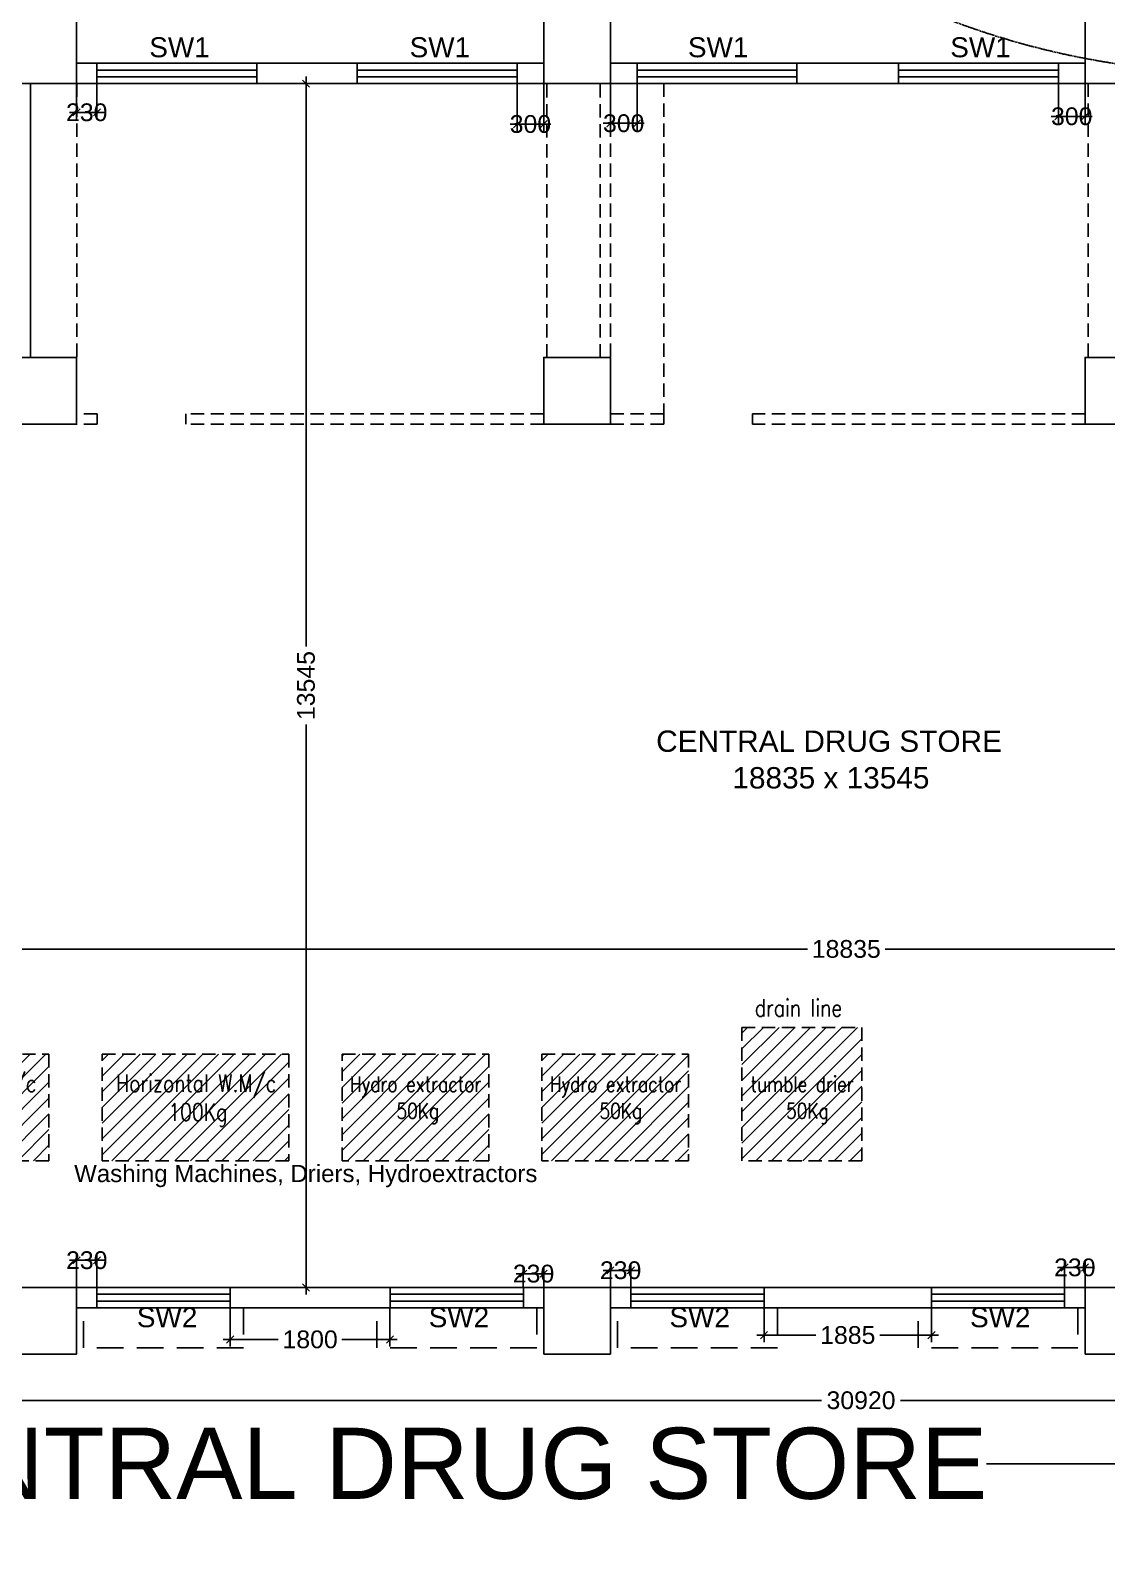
# Model space of a CAD drawing. Extents: x 6345096 to 6738923, y -6490958 to -6305885.
# Drawn here: x 6548149 to 6560262, y -6375273 to -6358103 of the extents above; entities that cross this region are included whole.
import ezdxf
from ezdxf.enums import TextEntityAlignment as Align

# ---------------------------------------------------------------- set-up
doc = ezdxf.new("R2010")
doc.units = 0
doc.header["$LTSCALE"] = 600
doc.header["$MEASUREMENT"] = 0
doc.header["$PDMODE"] = 35
doc.linetypes.add('DASHED', pattern=[0.75, 0.5, -0.25])
doc.linetypes.add('HIDDEN', pattern=[0.375, 0.25, -0.125])
doc.layers.get('0').update_dxf_attribs({"linetype": 'CONTINUOUS'})
doc.layers.get('Defpoints').update_dxf_attribs({"linetype": 'CONTINUOUS'})
for name, color, linetype in [('chajja', 7, 'CONTINUOUS'), ('DIM WARKING', 8, 'CONTINUOUS'), ('DIM-TEXT', 8, 'CONTINUOUS'), ('FURN', 32, 'CONTINUOUS'), ('HS', 251, 'CONTINUOUS'), ('joinery', 7, 'CONTINUOUS'), ('LA-column', 3, 'CONTINUOUS'), ('Room Dim', 1, 'CONTINUOUS'), ('T-text', 6, 'CONTINUOUS'), ('TEXT', 6, 'CONTINUOUS'), ('TXT', 6, 'CONTINUOUS'), ('Walls', 7, 'CONTINUOUS'), ('Well', 4, 'CONTINUOUS'), ('WIN', 151, 'CONTINUOUS'), ('Working Dim', 5, 'CONTINUOUS')]:
    doc.layers.add(name, color=color, linetype=linetype)
doc.styles.add('ari', font='arial.ttf')
doc.styles.add('ARIAL', font='arial.ttf')
doc.styles.add('ROMANS', font='romans.shx')
doc.styles.add('RT', font='romant.shx')
doc.dimstyles.new('int. dim', dxfattribs={"dimtxt": 200, "dimasz": 80, "dimexe": 80, "dimexo": 0, "dimgap": 70, "dimtad": 0, "dimdec": 0, "dimzin": 12, "dimdsep": 46, "dimtxsty": 'ari', "dimblk": 'OBLIQUE', "dimcen": 2, "dimdle": 80, "dimclrd": 256, "dimclre": 256, "dimclrt": 6, "dimadec": 0, "dimazin": 0, "dimtfac": 1, "dimtdec": 0, "dimtix": 1, "dimtmove": 2, "dimatfit": 3, "dimfxl": 1, "dimtolj": 1, "dimtzin": 0, "dimlwd": -1, "dimlwe": -1, "dimarcsym": 0})
doc.dimstyles.new('TEXT', dxfattribs={"dimscale": 0, "dimtxt": 600, "dimasz": 300, "dimexe": 300, "dimexo": 30, "dimgap": 50, "dimtad": 0, "dimdec": 0, "dimzin": 0, "dimdsep": 46, "dimtxsty": 'RT', "dimblk": 'OBLIQUE', "dimcen": 0.09, "dimdle": 300, "dimclrd": 256, "dimclre": 256, "dimclrt": 170, "dimadec": 0, "dimazin": 0, "dimtfac": 1, "dimtdec": 0, "dimtofl": 0, "dimtmove": 2, "dimatfit": 3, "dimfxl": 1, "dimfrac": 2, "dimtolj": 1, "dimtzin": 0, "dimlwd": -1, "dimlwe": -1, "dimarcsym": 0})
pattern_1 = [(45, (-3467546.66, 1247280.7), (-88.3883476, 88.3883476), [])]

# ---------------------------------------------------------------- blocks, each defined once
blk = doc.blocks.new('_Oblique')
at = {"color": 0, "linetype": 'ByBlock', "lineweight": -2}
blk.add_line((-0.5, -0.5), (0.5, 0.5), dxfattribs=at)
blk = doc.blocks.new('*D257')
at = {"layer": 'Defpoints', "color": 0, "linetype": 'Continuous', "transparency": 16777216}
for p in [(6572959, -6372926, 1), (6531899, -6373456, 5), (6531899, -6374230)]:
    blk.add_point(p, dxfattribs=at)
at = {"layer": 'DIM-TEXT', "transparency": 16777216}
for p, q in [((6572959, -6372926), (6572959, -6374530)), ((6531899, -6373456), (6531899, -6374530)), ((6531599, -6374230), (6545946, -6374230)), ((6573259, -6374230), (6558913, -6374230))]:
    blk.add_line(p, q, dxfattribs=at)
at = {"layer": 'DIM-TEXT', "linetype": 'Continuous', "transparency": 16777216, "xscale": 300, "yscale": 300, "zscale": 300, "rotation": 180}
blk.add_blockref('_Oblique', (6531899, -6374230), dxfattribs=at)
at = {"layer": 'DIM-TEXT', "linetype": 'Continuous', "transparency": 16777216, "xscale": 300, "yscale": 300, "zscale": 300}
blk.add_blockref('_Oblique', (6572959, -6374230), dxfattribs=at)
at = {"layer": 'DIM-TEXT', "color": 170, "linetype": 'Continuous', "transparency": 16777216, "insert": (6552429, -6374230), "char_height": 750, "attachment_point": 5, "style": 'ari'}
blk.add_mtext('\\A1;{\\H1.067x;CENTRAL DRUG STORE}', dxfattribs=at)
blk = doc.blocks.new('*D261')
at = {"layer": 'Defpoints', "color": 0, "linetype": 'Continuous', "transparency": 16777216}
for p in [(6572960, -6376829), (6532049, -6377495, -1), (6572960, -6378056, 6)]:
    blk.add_point(p, dxfattribs=at)
at = {"layer": 'DIM-TEXT', "transparency": 16777216}
for p, q in [((6532049, -6377495), (6532049, -6376529)), ((6572960, -6378056), (6572960, -6376529)), ((6531749, -6376829), (6540284, -6376829)), ((6573260, -6376829), (6564725, -6376829))]:
    blk.add_line(p, q, dxfattribs=at)
at = {"layer": 'DIM-TEXT', "linetype": 'Continuous', "transparency": 16777216, "xscale": 300, "yscale": 300, "zscale": 300, "rotation": 180}
blk.add_blockref('_Oblique', (6532049, -6376829), dxfattribs=at)
at = {"layer": 'DIM-TEXT', "linetype": 'Continuous', "transparency": 16777216, "xscale": 300, "yscale": 300, "zscale": 300}
blk.add_blockref('_Oblique', (6572960, -6376829), dxfattribs=at)
at = {"layer": 'DIM-TEXT', "color": 170, "linetype": 'Continuous', "transparency": 16777216, "insert": (6552504, -6376829), "char_height": 750, "attachment_point": 5, "style": 'ari'}
blk.add_mtext('\\A1;{\\H1.067x;RADIOLOGY ( MRI, CT SCAN \\H1x;&\\H0.9997x; DEPT.ROOMS)}', dxfattribs=at)
blk = doc.blocks.new('*D482')
at = {"layer": 'Defpoints', "color": 0, "transparency": 16777216}
for p in [(6548897, -6371940), (6548667, -6372246), (6548897, -6372246, -10)]:
    blk.add_point(p, dxfattribs=at)
at = {"layer": 'Working Dim', "transparency": 16777216}
for p, q in [((6548667, -6372246), (6548667, -6371860)), ((6548897, -6372246), (6548897, -6371860)), ((6548667, -6371940), (6548587, -6371940)), ((6548667, -6371940), (6548897, -6371940)), ((6548897, -6371940), (6548977, -6371940))]:
    blk.add_line(p, q, dxfattribs=at)
at = {"layer": 'Working Dim', "transparency": 16777216, "xscale": 80, "yscale": 80, "zscale": 80}
blk.add_blockref('_Oblique', (6548667, -6371940), dxfattribs=at)
at = {"layer": 'Working Dim', "transparency": 16777216, "xscale": 80, "yscale": 80, "zscale": 80, "rotation": 180}
blk.add_blockref('_Oblique', (6548897, -6371940), dxfattribs=at)
at = {"layer": 'Working Dim', "color": 6, "transparency": 16777216, "insert": (6548782, -6371940), "char_height": 200, "attachment_point": 5, "style": 'ari'}
blk.add_mtext('\\A1;230', dxfattribs=at)
blk = doc.blocks.new('*D483')
at = {"layer": 'Defpoints', "color": 0, "transparency": 16777216}
for p in [(6553697, -6372091), (6553697, -6372246), (6553927, -6372246)]:
    blk.add_point(p, dxfattribs=at)
at = {"layer": 'Working Dim', "transparency": 16777216}
for p, q in [((6553697, -6372246), (6553697, -6372011)), ((6553927, -6372246), (6553927, -6372011)), ((6553697, -6372091), (6553617, -6372091)), ((6553927, -6372091), (6553697, -6372091)), ((6553927, -6372091), (6554007, -6372091))]:
    blk.add_line(p, q, dxfattribs=at)
at = {"layer": 'Working Dim', "transparency": 16777216, "xscale": 80, "yscale": 80, "zscale": 80}
blk.add_blockref('_Oblique', (6553697, -6372091), dxfattribs=at)
at = {"layer": 'Working Dim', "transparency": 16777216, "xscale": 80, "yscale": 80, "zscale": 80, "rotation": 180}
blk.add_blockref('_Oblique', (6553927, -6372091), dxfattribs=at)
at = {"layer": 'Working Dim', "color": 6, "transparency": 16777216, "insert": (6553812, -6372091), "char_height": 200, "attachment_point": 5, "style": 'ari'}
blk.add_mtext('\\A1;230', dxfattribs=at)
blk = doc.blocks.new('*D484')
at = {"layer": 'Defpoints', "color": 0, "transparency": 16777216}
for p in [(6554907, -6372053), (6554677, -6372246, -5), (6554907, -6372246, -5)]:
    blk.add_point(p, dxfattribs=at)
at = {"layer": 'Working Dim', "transparency": 16777216}
for p, q in [((6554677, -6372053), (6554597, -6372053)), ((6554677, -6372246), (6554677, -6371973)), ((6554677, -6372053), (6554907, -6372053)), ((6554907, -6372246), (6554907, -6371973)), ((6554907, -6372053), (6554987, -6372053))]:
    blk.add_line(p, q, dxfattribs=at)
at = {"layer": 'Working Dim', "transparency": 16777216, "xscale": 80, "yscale": 80, "zscale": 80}
blk.add_blockref('_Oblique', (6554677, -6372053), dxfattribs=at)
at = {"layer": 'Working Dim', "transparency": 16777216, "xscale": 80, "yscale": 80, "zscale": 80, "rotation": 180}
blk.add_blockref('_Oblique', (6554907, -6372053), dxfattribs=at)
at = {"layer": 'Working Dim', "color": 6, "transparency": 16777216, "insert": (6554792, -6372053), "char_height": 200, "attachment_point": 5, "style": 'ari'}
blk.add_mtext('\\A1;230', dxfattribs=at)
blk = doc.blocks.new('*D485')
at = {"layer": 'Defpoints', "color": 0, "transparency": 16777216}
for p in [(6559791, -6372021), (6559791, -6372246), (6560021, -6372246)]:
    blk.add_point(p, dxfattribs=at)
at = {"layer": 'Working Dim', "transparency": 16777216}
for p, q in [((6559791, -6372021), (6559711, -6372021)), ((6559791, -6372246), (6559791, -6371941)), ((6560021, -6372021), (6559791, -6372021)), ((6560021, -6372246), (6560021, -6371941)), ((6560021, -6372021), (6560101, -6372021))]:
    blk.add_line(p, q, dxfattribs=at)
at = {"layer": 'Working Dim', "transparency": 16777216, "xscale": 80, "yscale": 80, "zscale": 80}
blk.add_blockref('_Oblique', (6559791, -6372021), dxfattribs=at)
at = {"layer": 'Working Dim', "transparency": 16777216, "xscale": 80, "yscale": 80, "zscale": 80, "rotation": 180}
blk.add_blockref('_Oblique', (6560021, -6372021), dxfattribs=at)
at = {"layer": 'Working Dim', "color": 6, "transparency": 16777216, "insert": (6559906, -6372021), "char_height": 200, "attachment_point": 5, "style": 'ari'}
blk.add_mtext('\\A1;230', dxfattribs=at)
blk = doc.blocks.new('*D545')
at = {"layer": 'Defpoints', "color": 0, "transparency": 16777216}
for p in [(6542039, -6372996), (6572959, -6372996), (6572959, -6373516)]:
    blk.add_point(p, dxfattribs=at)
at = {"layer": 'Working Dim', "transparency": 16777216}
for p, q in [((6542039, -6372996), (6542039, -6373596)), ((6572959, -6372996), (6572959, -6373596)), ((6541959, -6373516), (6557053, -6373516)), ((6573039, -6373516), (6557945, -6373516))]:
    blk.add_line(p, q, dxfattribs=at)
at = {"layer": 'Working Dim', "transparency": 16777216, "xscale": 80, "yscale": 80, "zscale": 80, "rotation": 180}
blk.add_blockref('_Oblique', (6542039, -6373516), dxfattribs=at)
at = {"layer": 'Working Dim', "transparency": 16777216, "xscale": 80, "yscale": 80, "zscale": 80}
blk.add_blockref('_Oblique', (6572959, -6373516), dxfattribs=at)
at = {"layer": 'Working Dim', "color": 6, "transparency": 16777216, "insert": (6557499, -6373516), "char_height": 200, "attachment_point": 5, "style": 'ari'}
blk.add_mtext('\\A1;30920', dxfattribs=at)
blk = doc.blocks.new('*D1244')
at = {"layer": 'Defpoints', "color": 0, "transparency": 16777216}
for p in [(6556407, -6372476, -5), (6558292, -6372476), (6558292, -6372782)]:
    blk.add_point(p, dxfattribs=at)
at = {"layer": 'Working Dim', "transparency": 16777216}
for p, q in [((6556407, -6372476), (6556407, -6372862)), ((6558292, -6372476), (6558292, -6372862)), ((6556327, -6372782), (6556990, -6372782)), ((6558372, -6372782), (6557710, -6372782))]:
    blk.add_line(p, q, dxfattribs=at)
at = {"layer": 'Working Dim', "transparency": 16777216, "xscale": 80, "yscale": 80, "zscale": 80, "rotation": 180}
blk.add_blockref('_Oblique', (6556407, -6372782), dxfattribs=at)
at = {"layer": 'Working Dim', "transparency": 16777216, "xscale": 80, "yscale": 80, "zscale": 80}
blk.add_blockref('_Oblique', (6558292, -6372782), dxfattribs=at)
at = {"layer": 'Working Dim', "color": 6, "transparency": 16777216, "insert": (6557350, -6372782), "char_height": 200, "attachment_point": 5, "style": 'ari'}
blk.add_mtext('\\A1;1885', dxfattribs=at)
blk = doc.blocks.new('*D1245')
at = {"layer": 'Defpoints', "color": 0, "transparency": 16777216}
for p in [(6550397, -6372476, -10), (6552196, -6372476), (6552196, -6372831)]:
    blk.add_point(p, dxfattribs=at)
at = {"layer": 'Working Dim', "transparency": 16777216}
for p, q in [((6550397, -6372476), (6550397, -6372911)), ((6552196, -6372476), (6552196, -6372911)), ((6550317, -6372831), (6550938, -6372831)), ((6552276, -6372831), (6551655, -6372831))]:
    blk.add_line(p, q, dxfattribs=at)
at = {"layer": 'Working Dim', "transparency": 16777216, "xscale": 80, "yscale": 80, "zscale": 80, "rotation": 180}
blk.add_blockref('_Oblique', (6550397, -6372831), dxfattribs=at)
at = {"layer": 'Working Dim', "transparency": 16777216, "xscale": 80, "yscale": 80, "zscale": 80}
blk.add_blockref('_Oblique', (6552196, -6372831), dxfattribs=at)
at = {"layer": 'Working Dim', "color": 6, "transparency": 16777216, "insert": (6551297, -6372831), "char_height": 200, "attachment_point": 5, "style": 'ari'}
blk.add_mtext('\\A1;1800', dxfattribs=at)
blk = doc.blocks.new('*D2118')
at = {"layer": 'Defpoints', "color": 0, "transparency": 16777216}
for p in [(6551828, -6358700, -5), (6551251, -6372246), (6551828, -6372246)]:
    blk.add_point(p, dxfattribs=at)
at = {"layer": 'Working Dim', "transparency": 16777216}
for p, q in [((6551251, -6358620), (6551251, -6365035)), ((6551828, -6358700), (6551171, -6358700)), ((6551251, -6372326), (6551251, -6365911)), ((6551828, -6372246), (6551171, -6372246))]:
    blk.add_line(p, q, dxfattribs=at)
at = {"layer": 'Working Dim', "transparency": 16777216, "xscale": 80, "yscale": 80, "zscale": 80}
for p, rotation in [((6551251, -6358700), 90), ((6551251, -6372246), 270)]:
    blk.add_blockref('_Oblique', p, dxfattribs=dict(at, rotation=rotation))
at = {"layer": 'Working Dim', "color": 6, "transparency": 16777216, "insert": (6551251, -6365473), "char_height": 200, "attachment_point": 5, "rotation": 90, "style": 'ari'}
blk.add_mtext('\\A1;13545', dxfattribs=at)
blk = doc.blocks.new('*D2119')
at = {"layer": 'Defpoints', "color": 0, "transparency": 16777216}
for p in [(6566750, -6368438), (6547916, -6368588, -1), (6566750, -6368588, -5)]:
    blk.add_point(p, dxfattribs=at)
at = {"layer": 'Working Dim', "transparency": 16777216}
for p, q in [((6547836, -6368438), (6556896, -6368438)), ((6547916, -6368588), (6547916, -6368358)), ((6566830, -6368438), (6557771, -6368438)), ((6566750, -6368588), (6566750, -6368358))]:
    blk.add_line(p, q, dxfattribs=at)
at = {"layer": 'Working Dim', "transparency": 16777216, "xscale": 80, "yscale": 80, "zscale": 80, "rotation": 180}
blk.add_blockref('_Oblique', (6547916, -6368438), dxfattribs=at)
at = {"layer": 'Working Dim', "transparency": 16777216, "xscale": 80, "yscale": 80, "zscale": 80}
blk.add_blockref('_Oblique', (6566750, -6368438), dxfattribs=at)
at = {"layer": 'Working Dim', "color": 6, "transparency": 16777216, "insert": (6557333, -6368438), "char_height": 200, "attachment_point": 5, "style": 'ari'}
blk.add_mtext('\\A1;18835', dxfattribs=at)
blk = doc.blocks.new('A$C2CD672AE')
at = {"layer": 'DIM WARKING', "linetype": 'HIDDEN'}
h = blk.add_hatch(dxfattribs=at)
h.set_pattern_fill('ANSI31', color=8, scale=1000, angle=360, style=0)
h.set_pattern_definition(pattern_1)
h.paths.add_polyline_path([(27187.7, 87104.2), (25837.7, 87104.2), (25837.7, 85604.2), (27187.7, 85604.2)])
h.paths.add_polyline_path([(26274.1, 85960.8), (26878.5, 85960.8), (26878.5, 86311.4), (26274.1, 86311.4)], flags=24)
h.paths.add_polyline_path([(25822, 86334.1), (27212, 86334.1), (27212, 86597.1), (25822, 86597.1)], flags=9)
h = blk.add_hatch(dxfattribs=at)
h.set_pattern_fill('ANSI31', color=8, scale=1000, angle=360, style=0)
h.set_pattern_definition(pattern_1)
h.paths.add_polyline_path([(18037.7, 86804.2), (15937.7, 86804.2), (15937.7, 85604.2), (18037.7, 85604.2)])
h.paths.add_polyline_path([(16597.3, 85924.9), (17395, 85924.9), (17395, 86314.5), (16597.3, 86314.5)], flags=24)
h.paths.add_polyline_path([(15927.6, 86238.8), (18064.8, 86238.8), (18064.8, 86684.1), (15927.6, 86684.1)], flags=9)
h = blk.add_hatch(dxfattribs=at)
h.set_pattern_fill('ANSI31', color=8, scale=1000, angle=360, style=0)
h.set_pattern_definition(pattern_1)
h.paths.add_polyline_path([(20737.7, 86804.2), (18637.7, 86804.2), (18637.7, 85604.2), (20737.7, 85604.2)])
h.paths.add_polyline_path([(18630.1, 85816.1), (18630.1, 86592.3), (18930.1, 86592.3), (18930.1, 85816.1)], flags=9)
h.paths.add_polyline_path([(19297.3, 85924.9), (20095, 85924.9), (20095, 86314.5), (19297.3, 86314.5)], flags=24)
h.paths.add_polyline_path([(18627.6, 86238.8), (20764.8, 86238.8), (20764.8, 86684.1), (18627.6, 86684.1)], flags=9)
h = blk.add_hatch(dxfattribs=at)
h.set_pattern_fill('ANSI31', color=8, scale=1000, angle=360, style=0)
h.set_pattern_definition(pattern_1)
h.paths.add_polyline_path([(22987.7, 86804.2), (21337.7, 86804.2), (21337.7, 85604.2), (22987.7, 85604.2)])
h.paths.add_polyline_path([(21923.3, 85960.8), (22527.7, 85960.8), (22527.7, 86311.4), (21923.3, 86311.4)], flags=24)
h.paths.add_polyline_path([(21286.4, 86261.1), (23046.2, 86261.1), (23046.2, 86611.7), (21286.4, 86611.7)], flags=9)
h = blk.add_hatch(dxfattribs=at)
h.set_pattern_fill('ANSI31', color=8, scale=1000, angle=360, style=0)
h.set_pattern_definition(pattern_1)
h.paths.add_polyline_path([(25237.7, 86804.2), (23587.7, 86804.2), (23587.7, 85604.2), (25237.7, 85604.2)])
h.paths.add_polyline_path([(24173.3, 85960.8), (24777.7, 85960.8), (24777.7, 86311.4), (24173.3, 86311.4)], flags=24)
h.paths.add_polyline_path([(23536.4, 86261.1), (25296.2, 86261.1), (25296.2, 86611.7), (23536.4, 86611.7)], flags=9)
at = {"layer": 'DIM WARKING', "color": 8, "linetype": 'HIDDEN', "elevation": -2.7}
for points in [[(25837.7, 87104.2), (27187.7, 87104.2), (27187.7, 85604.2), (25837.7, 85604.2)], [(15937.7, 86804.2), (18037.7, 86804.2), (18037.7, 85604.2), (15937.7, 85604.2)], [(18637.7, 86804.2), (20737.7, 86804.2), (20737.7, 85604.2), (18637.7, 85604.2)], [(21337.7, 86804.2), (22987.7, 86804.2), (22987.7, 85604.2), (21337.7, 85604.2)], [(23587.7, 86804.2), (25237.7, 86804.2), (25237.7, 85604.2), (23587.7, 85604.2)]]:
    blk.add_lwpolyline(points, close=True, dxfattribs=at)
at = {"layer": 'FURN', "color": 8, "linetype": 'HIDDEN'}
for p, q in [((18349.6, 97723.6), (18349.6, 94643.4)), ((23643.1, 94643.4), (23643.1, 97723.6)), ((24958, 97723.4, -5.1), (24958, 94008.4, -5.1)), ((29737.1, 97723.4, 10.3), (29737.1, 94643.4, 10.3))]:
    blk.add_line(p, q, dxfattribs=at)
at = {"layer": 'Walls', "color": 8, "linetype": 'HIDDEN'}
for p, q in [((23608.1, 97953.4), (18347.6, 97953.4)), ((24358, 97953.4), (29702.1, 97953.4)), ((18347.6, 97723.4), (23608.1, 97723.4)), ((24243, 94643.4), (24243, 97723.4)), ((24358, 97723.4), (24358, 94643.4)), ((29702.1, 97723.4), (24358.1, 97723.4)), ((18579.5, 94008.4), (18349.6, 94008.4)), ((18579.5, 93893.4), (18579.5, 94008.4)), ((23608, 94008.4), (19579.5, 94008.5)), ((19579.5, 93893.5), (19579.5, 94008.5)), ((24958, 94008.4), (24358, 94008.4)), ((29702, 94008.4), (25958, 94008.4)), ((25958, 93893.4), (25958, 94008.4)), ((18579.5, 93893.4), (18349.6, 93893.4)), ((23608, 93893.4), (19579.5, 93893.5)), ((24958, 93893.4), (24358, 93893.4)), ((29702, 93893.4), (25958, 93893.4)), ((18347.5, 83948.3), (23608, 83948.3))]:
    blk.add_line(p, q, dxfattribs=at)
for points in [[(24958, 93893.4), (24958, 94008.4)], [(23608, 84178.3), (18347.5, 84178.3)], [(29702, 84178.3), (24358, 84178.3)], [(24358, 83948.3), (29702, 83948.3)]]:
    blk.add_lwpolyline(points, dxfattribs=at)
at = {"layer": 'Well', "color": 8, "linetype": 'HIDDEN'}
blk.add_circle((31422.3, 106959.3, -99.3), 9114.1, dxfattribs=at)
blk.add_circle((31422.3, 106959.3, -99.3), 9114.1, dxfattribs=at)
at = {"layer": 'Well', "color": 8, "linetype": 'HIDDEN', "ltscale": 0.08}
blk.add_circle((31422.3, 106959.3, -99.3), 9114.1, dxfattribs=at)
at = {"layer": 'T-text', "color": 8, "linetype": 'HIDDEN', "style": 'ROMANS', "width": 0.8}
for s, height, p in [('drain line', 194.8, (26475.2, 87323.3, -2.7)), ('Horizontal W.M/c', 194.796, (16996.2, 86475.3, -2.7)), ('Horizontal W.M/c', 194.796, (19696.2, 86475.3, -2.7)), ('Hydro extractor', 175.317, (22166.3, 86465.6, -2.7)), ('Hydro extractor', 175.317, (24416.3, 86465.6, -2.7)), ('tumble drier', 175.317, (26517, 86465.6, -2.7)), ('100Kg', 194.8, (19713.4, 86152.2, -2.7)), ('50Kg', 175.32, (22190.2, 86165.3, -2.7)), ('50Kg', 175.32, (24475.5, 86165.3, -2.7)), ('50Kg', 175.32, (26576.3, 86165.3, -2.7))]:
    blk.add_text(s, height=height, dxfattribs=at).set_placement(p, align=Align.MIDDLE_CENTER)
at = {"layer": 'TXT', "color": 8, "linetype": 'HIDDEN', "style": 'ARIAL'}
blk.add_text('Washing Machines, Driers, Hydroextractors', height=193.6, rotation=0.00001, dxfattribs=at).set_placement((20928.6, 85364, -2.7), align=Align.CENTER)
blk = doc.blocks.new('*D2495')
at = {"layer": 'Defpoints', "color": 0, "transparency": 16777216}
for p in [(6548667, -6358700, 2), (6548897, -6358700), (6548897, -6359024)]:
    blk.add_point(p, dxfattribs=at)
at = {"layer": 'Working Dim', "transparency": 16777216}
for p, q in [((6548667, -6358700), (6548667, -6359104)), ((6548897, -6358700), (6548897, -6359104)), ((6548667, -6359024), (6548587, -6359024)), ((6548667, -6359024), (6548897, -6359024)), ((6548897, -6359024), (6548977, -6359024))]:
    blk.add_line(p, q, dxfattribs=at)
at = {"layer": 'Working Dim', "transparency": 16777216, "xscale": 80, "yscale": 80, "zscale": 80}
blk.add_blockref('_Oblique', (6548667, -6359024), dxfattribs=at)
at = {"layer": 'Working Dim', "transparency": 16777216, "xscale": 80, "yscale": 80, "zscale": 80, "rotation": 180}
blk.add_blockref('_Oblique', (6548897, -6359024), dxfattribs=at)
at = {"layer": 'Working Dim', "color": 6, "transparency": 16777216, "insert": (6548782, -6359024), "char_height": 200, "attachment_point": 5, "style": 'ari'}
blk.add_mtext('\\A1;230', dxfattribs=at)
blk = doc.blocks.new('*D2496')
at = {"layer": 'Defpoints', "color": 0, "transparency": 16777216}
for p in [(6553628, -6358700, -5), (6553927, -6358700), (6553927, -6359156)]:
    blk.add_point(p, dxfattribs=at)
at = {"layer": 'Working Dim', "transparency": 16777216}
for p, q in [((6553628, -6358700), (6553628, -6359236)), ((6553927, -6358700), (6553927, -6359236)), ((6553628, -6359156), (6553548, -6359156)), ((6553628, -6359156), (6553927, -6359156)), ((6553927, -6359156), (6554007, -6359156))]:
    blk.add_line(p, q, dxfattribs=at)
at = {"layer": 'Working Dim', "transparency": 16777216, "xscale": 80, "yscale": 80, "zscale": 80}
blk.add_blockref('_Oblique', (6553628, -6359156), dxfattribs=at)
at = {"layer": 'Working Dim', "transparency": 16777216, "xscale": 80, "yscale": 80, "zscale": 80, "rotation": 180}
blk.add_blockref('_Oblique', (6553927, -6359156), dxfattribs=at)
at = {"layer": 'Working Dim', "color": 6, "transparency": 16777216, "insert": (6553777, -6359156), "char_height": 200, "attachment_point": 5, "style": 'ari'}
blk.add_mtext('\\A1;300', dxfattribs=at)
blk = doc.blocks.new('*D2497')
at = {"layer": 'Defpoints', "color": 0, "transparency": 16777216}
for p in [(6554677, -6358700), (6554977, -6358700, -5), (6554977, -6359147)]:
    blk.add_point(p, dxfattribs=at)
at = {"layer": 'Working Dim', "transparency": 16777216}
for p, q in [((6554677, -6358700), (6554677, -6359227)), ((6554977, -6358700), (6554977, -6359227)), ((6554677, -6359147), (6554597, -6359147)), ((6554677, -6359147), (6554977, -6359147)), ((6554977, -6359147), (6555057, -6359147))]:
    blk.add_line(p, q, dxfattribs=at)
at = {"layer": 'Working Dim', "transparency": 16777216, "xscale": 80, "yscale": 80, "zscale": 80}
blk.add_blockref('_Oblique', (6554677, -6359147), dxfattribs=at)
at = {"layer": 'Working Dim', "transparency": 16777216, "xscale": 80, "yscale": 80, "zscale": 80, "rotation": 180}
blk.add_blockref('_Oblique', (6554977, -6359147), dxfattribs=at)
at = {"layer": 'Working Dim', "color": 6, "transparency": 16777216, "insert": (6554827, -6359147), "char_height": 200, "attachment_point": 5, "style": 'ari'}
blk.add_mtext('\\A1;300', dxfattribs=at)
blk = doc.blocks.new('*D2498')
at = {"layer": 'Defpoints', "color": 0, "transparency": 16777216}
for p in [(6559721, -6358701), (6560021, -6358700), (6559721, -6359069)]:
    blk.add_point(p, dxfattribs=at)
at = {"layer": 'Working Dim', "transparency": 16777216}
for p, q in [((6559721, -6358701), (6559721, -6359149)), ((6560021, -6358700), (6560021, -6359149)), ((6559721, -6359069), (6559641, -6359069)), ((6560021, -6359069), (6559721, -6359069)), ((6560021, -6359069), (6560101, -6359069))]:
    blk.add_line(p, q, dxfattribs=at)
at = {"layer": 'Working Dim', "transparency": 16777216, "xscale": 80, "yscale": 80, "zscale": 80}
blk.add_blockref('_Oblique', (6559721, -6359069), dxfattribs=at)
at = {"layer": 'Working Dim', "transparency": 16777216, "xscale": 80, "yscale": 80, "zscale": 80, "rotation": 180}
blk.add_blockref('_Oblique', (6560021, -6359069), dxfattribs=at)
at = {"layer": 'Working Dim', "color": 6, "transparency": 16777216, "insert": (6559871, -6359069), "char_height": 200, "attachment_point": 5, "style": 'ari'}
blk.add_mtext('\\A1;300', dxfattribs=at)

msp = doc.modelspace()

# ---------------------------------------------------------------- linework, layer by layer
at = {"layer": 'chajja', "color": 7, "linetype": 'DASHED'}
for points, elevation in [([(6550546.846, -6372475.556), (6550546.846, -6372925.556), (6548746.846, -6372925.556), (6548746.846, -6372475.556)], -10.32), ([(6556557.437, -6372475.564), (6556557.437, -6372925.564), (6554757.437, -6372925.564), (6554757.437, -6372475.564)], -5.131)]:
    msp.add_lwpolyline(points, dxfattribs=dict(at, elevation=elevation))
for points in [[(6553847.347, -6372475.576), (6553847.347, -6372925.576), (6552047.347, -6372925.576), (6552047.347, -6372475.576)], [(6559941.438, -6372475.564), (6559941.438, -6372925.564), (6558141.438, -6372925.564), (6558141.438, -6372475.564)]]:
    msp.add_lwpolyline(points, dxfattribs=at)
at = {"layer": 'LA-column', "color": 2}
for points, elevation in [([(6547916.936, -6358700.366), (6548666.936, -6358700.366), (6548666.936, -6357950.366), (6547916.936, -6357950.366)], 2.092), ([(6553927.437, -6358700.454), (6554677.437, -6358700.454), (6554677.437, -6357950.454), (6553927.437, -6357950.454)], -5.131), ([(6560021.438, -6358700.454), (6560771.438, -6358700.454), (6560771.438, -6357950.454), (6560021.438, -6357950.454)], -5.131), ([(6547916.936, -6362530.454), (6548666.936, -6362530.454), (6548666.936, -6361780.454), (6547916.936, -6361780.454)], -5.131), ([(6553927.437, -6362530.454), (6554677.437, -6362530.454), (6554677.437, -6361780.454), (6553927.437, -6361780.454)], -5.131), ([(6560021.438, -6362530.451), (6560771.438, -6362530.451), (6560771.438, -6361780.451), (6560021.438, -6361780.451)], -5.131), ([(6547916.936, -6372995.556), (6548666.936, -6372995.556), (6548666.936, -6372245.556), (6547916.936, -6372245.556)], -5.131), ([(6553927.437, -6372995.556), (6554677.437, -6372995.556), (6554677.437, -6372245.556), (6553927.437, -6372245.556)], -5.131), ([(6560021.438, -6372995.553), (6560771.438, -6372995.553), (6560771.438, -6372245.553), (6560021.438, -6372245.553)], -5.131)]:
    msp.add_lwpolyline(points, close=True, dxfattribs=dict(at, elevation=elevation))
at = {"layer": 'Walls', "linetype": 'Continuous'}
for p, q in [((6553927.527, -6358470.454), (6548666.936, -6358470.454)), ((6554677.347, -6358470.454), (6560021.438, -6358470.454)), ((6548666.936, -6358700.454), (6553927.437, -6358700.454)), ((6560021.438, -6358700.454), (6554677.437, -6358700.454)), ((6548666.846, -6372475.564), (6553927.347, -6372475.564))]:
    msp.add_line(p, q, dxfattribs=at)
at = {"layer": 'Walls'}
msp.add_line((6548148.936, -6361780.458), (6548148.936, -6358700.454), dxfattribs=at)
at = {"layer": 'Walls', "linetype": 'Continuous'}
for points in [[(6553927.347, -6372245.564), (6548666.846, -6372245.56)], [(6560021.348, -6372245.564), (6554677.347, -6372245.564)], [(6554677.347, -6372475.564), (6560021.348, -6372475.564)]]:
    msp.add_lwpolyline(points, dxfattribs=at)
at = {"layer": 'WIN', "linetype": 'Continuous'}
for points in [[(6548896.936, -6358470.454), (6548896.936, -6358700.454), (6550696.936, -6358700.454), (6550696.936, -6358470.454)], [(6557921.438, -6358470.628), (6557921.438, -6358700.628), (6559721.438, -6358700.628), (6559721.438, -6358470.628)], [(6548896.936, -6358547.454), (6548896.936, -6358623.454), (6550696.936, -6358623.454), (6550696.936, -6358547.454)], [(6557921.438, -6358547.628), (6557921.438, -6358623.628), (6559721.438, -6358623.628), (6559721.438, -6358547.628)], [(6553697.347, -6372475.576), (6553697.347, -6372245.576), (6552197.347, -6372245.576), (6552197.347, -6372475.576)], [(6559791.438, -6372475.564), (6559791.438, -6372245.564), (6558291.438, -6372245.564), (6558291.438, -6372475.564)], [(6553697.347, -6372398.576), (6553697.347, -6372322.576), (6552197.347, -6372322.576), (6552197.347, -6372398.576)], [(6559791.438, -6372398.564), (6559791.438, -6372322.564), (6558291.438, -6372322.564), (6558291.438, -6372398.564)]]:
    msp.add_lwpolyline(points, close=True, dxfattribs=at)
for points, elevation in [([(6551827.527, -6358470.454), (6551827.527, -6358700.454), (6553627.527, -6358700.454), (6553627.527, -6358470.454)], -5.189), ([(6556777.347, -6358470.454), (6556777.347, -6358700.454), (6554977.347, -6358700.454), (6554977.347, -6358470.454)], -5.189), ([(6551827.527, -6358547.454), (6551827.527, -6358623.454), (6553627.527, -6358623.454), (6553627.527, -6358547.454)], -5.189), ([(6556777.347, -6358547.454), (6556777.347, -6358623.454), (6554977.347, -6358623.454), (6554977.347, -6358547.454)], -5.189), ([(6550396.846, -6372475.556), (6550396.846, -6372245.556), (6548896.846, -6372245.556), (6548896.846, -6372475.556)], -10.32), ([(6556407.437, -6372475.564), (6556407.437, -6372245.564), (6554907.437, -6372245.564), (6554907.437, -6372475.564)], -5.131), ([(6550396.846, -6372398.556), (6550396.846, -6372322.556), (6548896.846, -6372322.556), (6548896.846, -6372398.556)], -10.32), ([(6556407.437, -6372398.564), (6556407.437, -6372322.564), (6554907.437, -6372322.564), (6554907.437, -6372398.564)], -5.131)]:
    msp.add_lwpolyline(points, close=True, dxfattribs=dict(at, elevation=elevation))

# ---------------------------------------------------------------- block references
at = {"layer": 'HS'}
msp.add_blockref('A$C2CD672AE', (6530319.294, -6456423.902, 8.17), dxfattribs=at)

# ---------------------------------------------------------------- texts
at = {"layer": 'joinery', "style": 'ari'}
for s, p in [('SW1', (6549826.824, -6358403.561)), ('SW1', (6552757.415, -6358403.561, -5.189)), ('SW1', (6555890.557, -6358403.561, -5.189)), ('SW1', (6558844.142, -6358403.735)), ('SW2', (6549686.872, -6372693.063, -10.32)), ('SW2', (6552972.56, -6372693.082)), ('SW2', (6555682.65, -6372693.071, -5.131)), ('SW2', (6559066.651, -6372693.071))]:
    msp.add_text(s, height=225, dxfattribs=at).set_placement(p, align=Align.CENTER)
at = {"layer": 'Room Dim', "style": 'ari'}
msp.add_text('18835 x 13545', height=240, dxfattribs=at).set_placement((6557159.881, -6366630.978, -25742.541), align=Align.CENTER)
at = {"layer": 'TEXT', "color": 7, "style": 'ari'}
msp.add_text('CENTRAL DRUG STORE', height=240, dxfattribs=at).set_placement((6557138.754, -6366218.898, -25742.541), align=Align.CENTER)

# ---------------------------------------------------------------- dimensions: what is measured, and where the dimension line sits
at = {"layer": 'DIM-TEXT', "linetype": 'Continuous'}
dim = msp.add_linear_dim(base=(6531899.389, -6374229.96, -5.131), p1=(6572959.437, -6372925.567, -4.1), p2=(6531899.389, -6373455.581), text='{\\H1.067x;CENTRAL DRUG STORE}', dimstyle='TEXT', override={"dimscale": 1, "dimtxt": 750, "dimexo": 0, "dimtxsty": 'ari'}, dxfattribs=at)
dim.commit()
dim.dimension.update_dxf_attribs({"geometry": '*D257', "text_midpoint": (6552429.413, -6374229.96, -5.131)})
dim = msp.add_linear_dim(base=(6572959.527, -6376829.319, 1.031), p1=(6532049.389, -6377494.514), p2=(6572959.527, -6378055.516, 6.851), angle=180, text='{\\H1.067x;RADIOLOGY ( MRI, CT SCAN \\H1x;&\\H0.9997x; DEPT.ROOMS)}', dimstyle='TEXT', override={"dimscale": 1, "dimtxt": 750, "dimexo": 0, "dimtxsty": 'ari'}, dxfattribs=at)
dim.commit()
dim.dimension.update_dxf_attribs({"geometry": '*D261', "text_midpoint": (6552504.458, -6376829.319, 1.031)})
at = {"layer": 'Working Dim', "color": 6}
dim = msp.add_linear_dim(base=(6551251.153, -6372245.562), p1=(6551827.527, -6358700.454, -5.189), p2=(6551827.517, -6372245.562), angle=90, dimstyle='int. dim', override={"dimtxt": 200, "dimarcsym": 1}, dxfattribs=at)
dim.commit()
dim.dimension.update_dxf_attribs({"geometry": '*D2118', "text_midpoint": (6551251.153, -6365473.008)})
at = {"layer": 'Working Dim'}
for base, p1, p2, picture, middle in [((6548896.936, -6359024.402), (6548666.936, -6358700.366, 2.092), (6548896.936, -6358700.366), '*D2495', (6548781.936, -6359024.402)), ((6553927.437, -6359155.563), (6553627.527, -6358700.454, -5.189), (6553927.437, -6358700.454), '*D2496', (6553777.482, -6359155.563)), ((6554977.347, -6359146.537), (6554677.437, -6358700.454), (6554977.347, -6358700.454, -5.189), '*D2497', (6554827.392, -6359146.537)), ((6559721.438, -6359068.649), (6560021.438, -6358700.454), (6559721.438, -6358700.628), '*D2498', (6559871.438, -6359068.649))]:
    dim = msp.add_linear_dim(base=base, p1=p1, p2=p2, dimstyle='int. dim', dxfattribs=at)
    dim.commit()
    dim.dimension.update_dxf_attribs({"geometry": picture, "text_midpoint": middle})
at = {"layer": 'Working Dim', "color": 6}
for base, p1, p2, picture, middle in [((6566750.438, -6368437.934), (6547915.936, -6368588.134, -1.183), (6566750.438, -6368588.134, -5.131), '*D2119', (6557333.187, -6368437.934)), ((6548896.846, -6371940.215), (6548666.846, -6372245.56), (6548896.846, -6372245.556, -10.32), '*D482', (6548781.846, -6371940.215)), ((6559791.438, -6372020.829), (6560021.348, -6372245.564), (6559791.438, -6372245.564), '*D485', (6559906.393, -6372020.829)), ((6553697.347, -6372090.876), (6553927.437, -6372245.556), (6553697.347, -6372245.556), '*D483', (6553812.392, -6372090.876)), ((6554907.437, -6372052.966), (6554677.347, -6372245.56, -5.131), (6554907.437, -6372245.56, -5.131), '*D484', (6554792.392, -6372052.966)), ((6552196.347, -6372830.695), (6550396.846, -6372475.564, -10.32), (6552196.347, -6372475.564), '*D1245', (6551296.597, -6372830.695)), ((6558292.438, -6372782.411), (6556407.437, -6372475.564, -5.131), (6558292.438, -6372475.564), '*D1244', (6557349.937, -6372782.411)), ((6572959.438, -6373516.396), (6542039.348, -6372995.556), (6572959.438, -6372995.556), '*D545', (6557499.393, -6373516.396))]:
    dim = msp.add_linear_dim(base=base, p1=p1, p2=p2, dimstyle='int. dim', override={"dimtxt": 200, "dimarcsym": 1}, dxfattribs=at)
    dim.commit()
    dim.dimension.update_dxf_attribs({"geometry": picture, "text_midpoint": middle})

doc.saveas('drawing.dxf')
